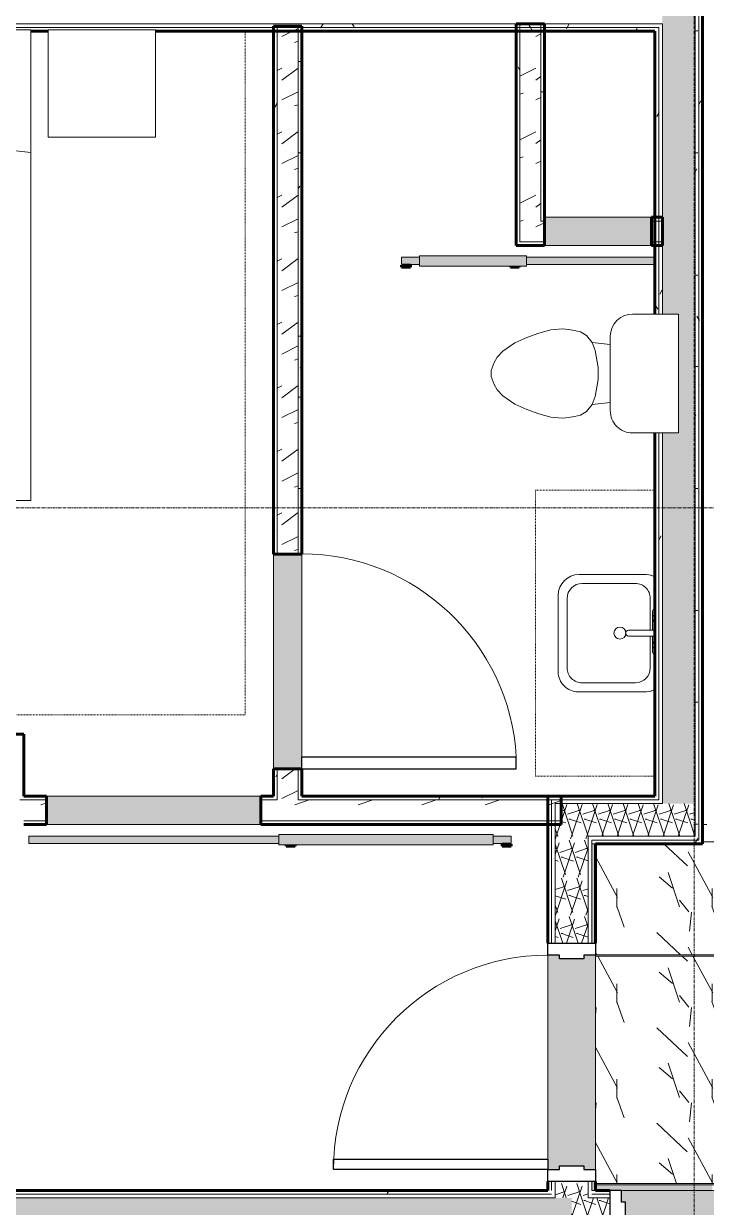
# Model space of a CAD drawing. Header units: inches. Extents: x -4169 to -1846, y 9706 to 12377.
# Drawn here: x -3593.9 to -3479.3, y 10349.8 to 10548.4 of the extents above; entities that cross this region are included whole.
import ezdxf

# ---------------------------------------------------------------- set-up
doc = ezdxf.new("R2010")
doc.units = ezdxf.units.IN
doc.header["$MEASUREMENT"] = 0
doc.linetypes.add('Dash', pattern=[0.25, 0.125, -0.125])
doc.linetypes.add('Grid Line 1_2_', pattern=[0.875, 0.5, -0.125, 0.125, -0.125])
for name, color, linetype, lineweight in [('0-1', 7, 'Continuous', 5), ('0-2', 7, 'Continuous', 18), ('A-CLNG', 13, 'Continuous', 18), ('A-CLNG-PATT-1', 35, 'Continuous', 18), ('A-DOOR', 31, 'Continuous', 18), ('A-DOOR-1', 250, 'Continuous', 9), ('A-DOOR-2', 90, 'Continuous', 30), ('A-DOOR-3', 135, 'Continuous', 18), ('A-DOOR-4', 7, 'Continuous', 18), ('A-DOOR-5', 50, 'Continuous', 60), ('A-DOOR-6', 31, 'Continuous', 30), ('A-DOOR-7', 31, 'Continuous', 9), ('A-DOOR-FRAM', 31, 'Continuous', 30), ('A-FLOR-2', 7, 'Continuous', 18), ('A-WALL', 113, 'Continuous', 18), ('A-WALL-1', 8, 'Continuous', 5), ('A-WALL-3', 50, 'Continuous', 60), ('A-WALL-4', 7, 'Continuous', 18), ('A-WALL-PATT-1', 250, 'Continuous', 9), ('A-WALL-PATT-2', 253, 'Continuous', 9), ('A-WALL-PATT-4', 111, 'Continuous', 9), ('I-FURN-1', 250, 'Continuous', 9), ('I-FURN-HDLN-1', 250, 'Dash', 9), ('I-WALL', 2, 'Continuous', 18), ('I-WALL-2', 2, 'Continuous', 5), ('I-WALL-3', 2, 'Continuous', 60), ('P-SANR-FIXT-2', 250, 'Continuous', 9), ('Q-CASE-HDLN-1', 250, 'Dash', 9), ('S-BEAM', 12, 'Continuous', 9), ('S-GRID-1', 1, 'Grid Line 1_2_', 9)]:
    doc.layers.add(name, color=color, linetype=linetype, lineweight=lineweight)
pattern_1 = [(0, (0, 0), (20.48, 5.12), [0.845, -14.515, 0.845, -14.515, -81.92]), (0, (0, 0), (20.48, 5.12), [-30.72, 0.845, -29.875, 0.845, -14.515, -35.84]), (0, (0, 0), (20.48, 5.12), [-76.8, 0.845, -9.395, 0.845, -24.755]), (120, (7.68, 2.56), (-14.67405, 15.1762003), [0.845, -14.515, 0.845, -14.515, -81.92]), (120, (7.68, 2.56), (-14.67405, 15.1762003), [-30.72, 0.845, -29.875, 0.845, -14.515, -35.84]), (120, (7.68, 2.56), (-14.67405, 15.1762003), [-76.8, 0.845, -9.395, 0.845, -24.755]), (240, (10.24, 12.8), (-5.80595, -20.2962003), [0.845, -14.515, 0.845, -14.515, -81.92]), (240, (10.24, 12.8), (-5.80595, -20.2962003), [-30.72, 0.845, -29.875, 0.845, -14.515, -35.84]), (240, (10.24, 12.8), (-5.80595, -20.2962003), [-76.8, 0.845, -9.395, 0.845, -24.755])]
pattern_2 = [(216.87, (4.265, 10.662), (31.9871619, 21.32545714), [5.331, -47.981]), (206.565, (10.662, 7.464), (-10.662476, -10.6620098), [11.921, -11.921]), (198.435, (10.662, 2.132), (-21.3244936, -10.6625869), [6.744, -26.974])]
pattern_3 = [(161.57, (0.32, 0.32), (-2.560496185, -0.000537386), [0, -18.214, 2.022, 0]), (18.43, (-0.32, 0.32), (-2.560496185, 0.000537386), [0, -18.214, 2.022, 0]), (108.43, (0.32, 0.32), (1.27922091, -6.400876726), [6.07, -14.166]), (71.57, (-0.32, 0.32), (1.27922091, 6.400876726), [6.07, -14.166])]

# ---------------------------------------------------------------- blocks, each defined once
blk = doc.blocks.new('Single-Flush - 36_ x 84_-1372839-ENLARGED RCP - 2ND FLOOR PLAN')
at = {"layer": 'A-DOOR-1'}
blk.add_arc((18, 2.37), 36.07, 93.1789, 180, dxfattribs=at)
at = {"layer": 'A-DOOR-2'}
for p, q in [((16, 2.37), (16, 38.39)), ((18, 38.39), (16, 38.39)), ((18, 2.37), (18, 38.39)), ((18, 2.37), (16, 2.37))]:
    blk.add_line(p, q, dxfattribs=at)
blk = doc.blocks.new('Interior_barn_door_18732 - Interior_barn_door_18732-2490867-ENLARGED RCP - 2ND FLOOR PLAN')
at = {"layer": 'A-DOOR-3'}
for points in [[(-58.5, 5.82), (-58.5, 6), (-60, 6), (-60, 5.67), (-58.5, 5.67)], [(-22.23, 6), (-23.73, 6), (-23.73, 5.82), (-22.23, 5.82)], [(-21, 5.82), (-57, 5.82), (-57, 4.07), (-21, 4.07)]]:
    blk.add_hatch(color=256, dxfattribs=at).paths.add_polyline_path(points, flags=0)
h = blk.add_hatch(color=256, dxfattribs=at)
h.paths.add_polyline_path([(21, 5.57), (-21, 5.55), (-21, 4.95), (21, 4.95), (21, 5.55)], flags=0)
h.paths.add_polyline_path([(-57, 5.57), (-60, 5.55), (-60, 4.95), (-57, 4.95), (-57, 5.57)], flags=0)
h = blk.add_hatch(color=256, dxfattribs=at)
h.paths.add_polyline_path([(21, 4.32), (21, 4.95), (-21, 4.95), (-21, 4.32), (17.92, 4.32)], flags=0)
h.paths.add_polyline_path([(-57, 4.79), (-57, 4.95), (-60, 4.95), (-60, 4.32), (-57, 4.34), (-57, 4.78)], flags=0)
at = {"layer": 'A-DOOR-4'}
for p, q in [((-60, 5.57), (-57, 5.57)), ((-60, 5.57), (-60, 4.95)), ((-60, 4.95), (-60, 4.32)), ((-57, 4.32), (-60, 4.32)), ((-57, 4.07), (-57, 5.82)), ((-57, 5.82), (-21, 5.82)), ((-21, 4.07), (-57, 4.07)), ((-21, 5.82), (-21, 4.07)), ((-21, 5.57), (21, 5.57)), ((21, 4.32), (-21, 4.32)), ((21, 4.95), (21, 5.57)), ((21, 4.32), (21, 4.95))]:
    blk.add_line(p, q, dxfattribs=at)
at = {"layer": 'A-DOOR-5'}
for p, q in [((-60, 6), (-60, 5.67)), ((-58.5, 6), (-60, 6)), ((-58.5, 5.67), (-58.5, 6)), ((-23.73, 6), (-23.73, 5.82)), ((-22.23, 6), (-23.73, 6)), ((-22.23, 5.82), (-22.23, 6)), ((-60, 5.67), (-58.5, 5.67))]:
    blk.add_line(p, q, dxfattribs=at)
blk = doc.blocks.new('M_Sink Vanity-Square - 500 x 440mm-V61-ENLARGED RCP - 2ND FLOOR PLAN')
at = {"layer": 'P-SANR-FIXT-2'}
for p, q in [((0.12, 6.02), (0.12, 1.59)), ((1.12, 6.02), (1.12, 1.59)), ((-9.22, 4.59), (-9.22, -6.73)), ((-9.22, 4.59), (-9.22, -6.73)), ((0.12, 5.22), (-5.22, 5.22)), ((-2.88, 5.59), (0.12, 5.59)), ((1.12, 5.59), (3.62, 5.59)), ((6.46, 5.22), (1.12, 5.22)), ((10.46, -6.91), (10.46, 4.59)), ((10.46, -6.91), (10.46, 4.59)), ((-7.72, 2.72), (-7.72, -6.23)), ((8.96, -6.23), (8.96, 2.72)), ((-5.22, -8.73), (6.46, -8.73)), ((-5.72, -10.23), (7.14, -10.23)), ((-5.72, -10.23), (7.14, -10.23))]:
    blk.add_line(p, q, dxfattribs=at)
for centre, radius, start, end in [((-6.72, 4.59), 2.5, 144.5089, 180), ((-6.72, 4.59), 2.5, 144.9302, 180), ((-2.88, 6.34), 0.75, 207.5772, 270), ((-1.88, 6.34), 0.75, 207.5772, 332.4228), ((2.62, 6.34), 0.75, 207.5772, 332.4228), ((3.62, 6.34), 0.75, 270, 332.4228), ((7.96, 4.59), 2.5, 360, 35.4911), ((7.96, 4.59), 2.5, 0, 35.0698), ((-5.22, 2.72), 2.5, 90, 180), ((6.46, 2.72), 2.5, 0, 90), ((0.62, 0.13), 1, 360, 180), ((0.62, 0.13), 1, 180, 0), ((0.62, 1.59), 0.5, 180, 0), ((-5.72, -6.73), 3.5, 180, 270), ((-5.72, -6.73), 3.5, 180, 270), ((-5.22, -6.23), 2.5, 180, 270), ((6.46, -6.23), 2.5, 270, 0), ((7.14, -6.91), 3.32, 270, 360), ((7.14, -6.91), 3.32, 270, 0)]:
    blk.add_arc(centre, radius, start, end, dxfattribs=at)
blk = doc.blocks.new('Toilet-Domestic-3D - Toilet-Domestic-3D-1372870-ENLARGED RCP - 2ND FLOOR PLAN')
at = {"layer": 'P-SANR-FIXT-2'}
for p, q in [((-1.87, 11.5), (-0.5, 12)), ((-0.5, 12), (0.5, 12)), ((0.5, 12), (1.87, 11.5)), ((-5.13, 8), (-3.74, 10)), ((-3.74, 10), (-2.74, 11)), ((-2.74, 11), (-1.87, 11.5)), ((1.87, 11.5), (2.74, 11)), ((2.74, 11), (3.74, 10)), ((3.74, 10), (5.13, 8)), ((-6.06, 6), (-5.13, 8)), ((5.13, 8), (6.06, 6)), ((-6.79, 4), (-6.06, 6)), ((6.06, 6), (6.79, 4)), ((-7.33, 1.99), (-6.79, 4)), ((6.79, 4), (7.33, 1.99)), ((-7.5, 0), (-7.33, 1.99)), ((7.33, 1.99), (7.5, 0)), ((-7.41, -1), (-7.5, 0)), ((-7.24, -2), (-7.41, -1)), ((7.41, -1), (7.24, -2)), ((7.5, 0), (7.41, -1)), ((-6.97, -3), (-7.24, -2)), ((-6.4, -4), (-6.97, -3)), ((6.97, -3), (6.4, -4)), ((7.24, -2), (6.97, -3)), ((-5.21, -5), (-6.4, -4)), ((-3.84, -5.5), (-5.21, -5)), ((-4.86, -8.02), (-5.21, -5)), ((-1, -6), (-3.84, -5.5)), ((3.84, -5.5), (1, -6)), ((5.21, -5), (3.84, -5.5)), ((4.86, -8.02), (5.21, -5)), ((6.4, -4), (5.21, -5)), ((1, -6), (-1, -6)), ((6.25, -8.02), (-6.25, -8.02)), ((-9.98, -11.75), (-9.98, -19.48)), ((9.98, -19.48), (9.98, -11.75)), ((-9.98, -19.48), (9.98, -19.48))]:
    blk.add_line(p, q, dxfattribs=at)
for centre, start, end in [((-6.25, -11.75), 90, 180), ((6.25, -11.75), 0, 90)]:
    blk.add_arc(centre, 3.73, start, end, dxfattribs=at)
blk = doc.blocks.new('OD_CW_Countertop - OD_CW_Countertop-V62-ENLARGED RCP - 2ND FLOOR PLAN')
at = {"layer": 'Q-CASE-HDLN-1'}
for p, q in [((0.74, -20.05), (0.74, 0)), ((0.74, 0), (48.74, 0)), ((48.74, 0), (48.74, -20.05))]:
    blk.add_line(p, q, dxfattribs=at)
blk = doc.blocks.new('Bed-Standard - Queen 60_ x 79_-1433484-ENLARGED RCP - 2ND FLOOR PLAN')
at = {"layer": 'I-FURN-1'}
for p, q in [((-19.31, 41.3), (40.69, 41.3)), ((-19.31, -37.7), (-19.31, 41.3)), ((40.69, 41.3), (40.69, -37.7)), ((40.69, -23.7), (-19.31, -17.13)), ((-16.31, -23.7), (37.69, -23.7)), ((-16.31, -35.7), (-16.31, -23.7)), ((37.69, -35.7), (37.69, -23.7)), ((-16.31, -35.7), (37.69, -35.7)), ((40.69, -37.7), (-19.31, -37.7))]:
    blk.add_line(p, q, dxfattribs=at)
at = {"layer": 'I-FURN-HDLN-1'}
for p, q in [((-55.31, 77.3), (64.69, 77.3)), ((-55.31, -37.7), (-55.31, 77.3)), ((64.69, 77.3), (64.69, -37.7))]:
    blk.add_line(p, q, dxfattribs=at)
blk = doc.blocks.new('Table-Night Stand - 18_ x 18_ x 24_-1372838-ENLARGED RCP - 2ND FLOOR PLAN')
at = {"layer": 'I-FURN-1'}
for p, q in [((0.15, 0), (18.15, 0)), ((0.15, -18), (0.15, 0)), ((18.15, 0), (18.15, -18)), ((18.15, -18), (0.15, -18))]:
    blk.add_line(p, q, dxfattribs=at)
blk = doc.blocks.new('Interior_barn_door_18732 - Interior_barn_door_18732 18_-V68-ENLARGED RCP - 2ND FLOOR PLAN')
at = {"layer": 'A-DOOR-3'}
h = blk.add_hatch(color=256, dxfattribs=at)
h.paths.add_polyline_path([(-12, -4.95), (9.56, -4.94), (9.56, -4.32), (-12, -4.34), (-12, -4.86)], flags=0)
h.paths.add_polyline_path([(-33, -4.95), (-30, -4.95), (-30, -4.32), (-33, -4.34), (-33, -4.79)], flags=0)
h = blk.add_hatch(color=256, dxfattribs=at)
h.paths.add_polyline_path([(-30, -5.57), (-30, -4.95), (-33, -4.95), (-33, -5.57)], flags=0)
h.paths.add_polyline_path([(6.77, -5.57), (9.56, -5.55), (9.56, -4.95), (-12, -4.95), (-12, -5.57), (5.78, -5.57)], flags=0)
for points in [[(-31.5, -6), (-31.5, -5.67), (-33, -5.67), (-33, -6)], [(-17.35, -5.82), (-12, -5.82), (-12, -4.07), (-30, -4.07), (-30, -5.82)], [(-14.73, -6), (-13.23, -6), (-13.23, -5.82), (-14.73, -5.82)]]:
    blk.add_hatch(color=256, dxfattribs=at).paths.add_polyline_path(points, flags=0)
at = {"layer": 'A-DOOR-4'}
for p, q in [((-33, -4.32), (-30, -4.32)), ((-33, -4.32), (-33, -4.95)), ((-33, -4.95), (-33, -5.57)), ((-30, -5.57), (-33, -5.57)), ((-30, -5.82), (-30, -4.07)), ((-30, -4.07), (-12, -4.07)), ((-12, -5.82), (-30, -5.82)), ((-12, -4.07), (-12, -5.82)), ((-12, -4.32), (9.56, -4.32)), ((9.56, -5.57), (-12, -5.57))]:
    blk.add_line(p, q, dxfattribs=at)
at = {"layer": 'A-DOOR-5'}
for p, q in [((-33, -6), (-33, -5.67)), ((-33, -5.67), (-31.5, -5.67)), ((-31.5, -5.67), (-31.5, -6)), ((-14.73, -6), (-14.73, -5.82)), ((-13.23, -5.82), (-13.23, -6)), ((-31.5, -6), (-33, -6)), ((-13.23, -6), (-14.73, -6))]:
    blk.add_line(p, q, dxfattribs=at)
blk = doc.blocks.new('CTR - 1st Phase - Unit Layouts_rvt-1-ENLARGED RCP - 2ND FLOOR PLAN')
at = {"layer": 'A-WALL-1'}
for points in [[(-3506.48, 10511.19), (-3488.48, 10511.19), (-3488.48, 10515.94), (-3506.48, 10515.94), (-3506.48, 10511.81)], [(-3551.36, 10423.37), (-3547.23, 10423.37), (-3547.23, 10459.37), (-3551.98, 10459.37), (-3551.98, 10423.37)], [(-3554.1, 10414.04), (-3554.1, 10418.79), (-3590.1, 10418.79), (-3590.1, 10414.04), (-3554.59, 10414.04)]]:
    blk.add_hatch(color=256, dxfattribs=at).paths.add_polyline_path(points, flags=0)
at = {"layer": 'A-WALL-PATT-1'}
h = blk.add_hatch(dxfattribs=at)
h.set_pattern_fill('FP_1', color=256, style=0, pattern_type=2)
h.set_pattern_definition(pattern_1)
h.paths.add_polyline_path([(-3551.98, 10418.79), (-3551.36, 10418.79), (-3551.36, 10423.37), (-3551.98, 10423.37)], flags=0)
h.paths.add_polyline_path([(-3551.36, 10459.37), (-3551.36, 10547.19), (-3551.98, 10547.19), (-3551.98, 10459.37)], flags=0)
h = blk.add_hatch(dxfattribs=at)
h.set_pattern_fill('FP_1', color=256, style=0, pattern_type=2)
h.set_pattern_definition(pattern_1)
h.paths.add_polyline_path([(-3547.23, 10418.79), (-3547.23, 10423.37), (-3547.86, 10423.37), (-3547.86, 10418.79)], flags=0)
h.paths.add_polyline_path([(-3547.86, 10459.37), (-3547.23, 10459.37), (-3547.23, 10547.19), (-3547.86, 10547.19), (-3547.86, 10510.54)], flags=0)
h = blk.add_hatch(dxfattribs=at)
h.set_pattern_fill('FP_1', color=256, style=0, pattern_type=2)
h.set_pattern_definition(pattern_1)
h.paths.add_polyline_path([(-3511.23, 10511.19), (-3510.61, 10511.19), (-3510.61, 10547.19), (-3511.23, 10547.19), (-3511.23, 10515.31)], flags=0)
h = blk.add_hatch(dxfattribs=at)
h.set_pattern_fill('FP_1', color=256, style=0, pattern_type=2)
h.set_pattern_definition(pattern_1)
h.paths.add_polyline_path([(-3506.48, 10515.31), (-3506.48, 10547.19), (-3507.11, 10547.19), (-3507.11, 10515.31)], flags=0)
h = blk.add_hatch(dxfattribs=at)
h.set_pattern_fill('FP_1', color=256, style=0, pattern_type=2)
h.set_pattern_definition(pattern_1)
h.paths.add_polyline_path([(-3510.6, 10511.19), (-3506.48, 10511.19), (-3506.48, 10511.81), (-3510.61, 10511.81), (-3510.61, 10511.19)], flags=0)
h.paths.add_polyline_path([(-3488.48, 10511.19), (-3487.92, 10511.19), (-3487.92, 10511.81), (-3488.48, 10511.81)], flags=0)
h = blk.add_hatch(dxfattribs=at)
h.set_pattern_fill('FP_1', color=256, style=0, pattern_type=2)
h.set_pattern_definition(pattern_1)
h.paths.add_polyline_path([(-3503.67, 10418.16), (-3503.67, 10418.79), (-3547.86, 10418.79), (-3547.86, 10418.16), (-3506.39, 10418.16)], flags=0)
h.paths.add_polyline_path([(-3554.1, 10418.16), (-3551.36, 10418.16), (-3551.36, 10418.79), (-3554.1, 10418.79)], flags=0)
h.paths.add_polyline_path([(-3590.1, 10418.16), (-3590.1, 10418.79), (-3593.94, 10418.79), (-3593.94, 10418.16)], flags=0)
h = blk.add_hatch(dxfattribs=at)
h.set_pattern_fill('FP_1', color=256, style=0, pattern_type=2)
h.set_pattern_definition(pattern_1)
h.paths.add_polyline_path([(-3503.67, 10414.04), (-3503.67, 10414.66), (-3554.1, 10414.66), (-3554.1, 10414.04), (-3504.67, 10414.04)], flags=0)
h.paths.add_polyline_path([(-3592.28, 10414.04), (-3590.1, 10414.04), (-3590.1, 10414.66), (-3593.94, 10414.66), (-3593.94, 10414.04)], flags=0)
at = {"layer": 'A-WALL-PATT-2'}
h = blk.add_hatch(dxfattribs=at)
h.set_pattern_fill('FP_2', color=256, style=0, pattern_type=2)
h.set_pattern_definition(pattern_2)
h.paths.add_polyline_path([(-3547.86, 10418.16), (-3547.86, 10423.37), (-3551.36, 10423.37), (-3551.36, 10418.16), (-3548.6, 10418.16)], flags=0)
h.paths.add_polyline_path([(-3551.36, 10459.37), (-3547.86, 10459.37), (-3547.86, 10548.04), (-3551.36, 10548.04), (-3551.36, 10510.54)], flags=0)
h = blk.add_hatch(dxfattribs=at)
h.set_pattern_fill('FP_2', color=256, style=0, pattern_type=2)
h.set_pattern_definition(pattern_2)
h.paths.add_polyline_path([(-3507.11, 10511.81), (-3507.11, 10547.19), (-3510.61, 10547.19), (-3510.61, 10511.81)], flags=0)
h = blk.add_hatch(dxfattribs=at)
h.set_pattern_fill('FP_2', color=256, style=0, pattern_type=2)
h.set_pattern_definition(pattern_2)
h.paths.add_polyline_path([(-3507.11, 10511.81), (-3506.48, 10511.81), (-3506.48, 10515.31), (-3507.11, 10515.31)], flags=0)
h.paths.add_polyline_path([(-3488.48, 10511.81), (-3487.92, 10511.81), (-3487.92, 10515.31), (-3488.48, 10515.31)], flags=0)
h = blk.add_hatch(dxfattribs=at)
h.set_pattern_fill('FP_2', color=256, style=0, pattern_type=2)
h.set_pattern_definition(pattern_2)
h.paths.add_polyline_path([(-3503.67, 10414.66), (-3503.67, 10418.16), (-3554.1, 10418.16), (-3554.1, 10414.66), (-3506.39, 10414.66)], flags=0)
h.paths.add_polyline_path([(-3594.57, 10414.66), (-3590.1, 10414.66), (-3590.1, 10418.16), (-3594.57, 10418.16)], flags=0)
at = {"layer": 'A-WALL-3'}
for p, q in [((-3551.98, 10459.37), (-3551.98, 10548.04)), ((-3551.98, 10548.04), (-3547.23, 10548.04)), ((-3547.23, 10548.04), (-3547.23, 10459.37)), ((-3511.23, 10511.19), (-3511.23, 10548.44)), ((-3511.23, 10548.44), (-3506.48, 10548.44)), ((-3506.48, 10548.44), (-3506.48, 10511.19)), ((-3488.48, 10515.94), (-3486.67, 10515.94)), ((-3488.48, 10511.19), (-3488.48, 10515.94)), ((-3486.67, 10515.94), (-3486.67, 10511.19)), ((-3506.48, 10511.19), (-3511.23, 10511.19)), ((-3486.67, 10511.19), (-3488.48, 10511.19)), ((-3547.23, 10459.37), (-3551.98, 10459.37)), ((-3599.24, 10429.21), (-3593.94, 10429.21)), ((-3593.94, 10429.21), (-3593.94, 10428.59)), ((-3593.94, 10428.59), (-3593.94, 10424.46)), ((-3593.94, 10424.46), (-3593.94, 10418.79)), ((-3551.98, 10418.79), (-3551.98, 10423.37)), ((-3551.98, 10423.37), (-3547.23, 10423.37)), ((-3547.23, 10423.37), (-3547.23, 10418.79)), ((-3593.94, 10418.79), (-3590.1, 10418.79)), ((-3590.1, 10418.79), (-3590.1, 10414.04)), ((-3554.1, 10418.79), (-3551.98, 10418.79)), ((-3554.1, 10414.04), (-3554.1, 10418.79)), ((-3547.23, 10418.79), (-3503.67, 10418.79)), ((-3503.67, 10418.79), (-3503.67, 10414.04)), ((-3590.1, 10414.04), (-3593.94, 10414.04)), ((-3503.67, 10414.04), (-3554.1, 10414.04))]:
    blk.add_line(p, q, dxfattribs=at)
at = {"layer": 'A-WALL-4'}
for p, q in [((-3551.36, 10459.37), (-3551.36, 10548.04)), ((-3547.86, 10459.37), (-3547.86, 10548.04)), ((-3510.61, 10548.44), (-3510.61, 10511.81)), ((-3507.11, 10548.44), (-3507.11, 10515.31)), ((-3488.48, 10515.94), (-3506.48, 10515.94)), ((-3507.11, 10515.31), (-3506.48, 10515.31)), ((-3486.67, 10515.31), (-3488.48, 10515.31)), ((-3510.61, 10511.81), (-3507.11, 10511.81)), ((-3507.11, 10511.81), (-3506.48, 10511.81)), ((-3506.48, 10511.19), (-3488.48, 10511.19)), ((-3486.67, 10511.81), (-3488.48, 10511.81)), ((-3551.98, 10459.37), (-3551.98, 10423.37)), ((-3547.23, 10423.37), (-3547.23, 10459.37)), ((-3551.36, 10418.79), (-3551.36, 10423.37)), ((-3547.86, 10418.79), (-3547.86, 10423.37)), ((-3554.1, 10418.79), (-3590.1, 10418.79)), ((-3551.36, 10418.79), (-3551.36, 10418.16)), ((-3547.86, 10418.79), (-3547.86, 10418.16)), ((-3594.57, 10418.16), (-3593.94, 10418.16)), ((-3590.1, 10418.16), (-3593.94, 10418.16)), ((-3551.36, 10418.16), (-3554.1, 10418.16)), ((-3503.67, 10418.16), (-3547.86, 10418.16)), ((-3590.1, 10414.66), (-3593.94, 10414.66)), ((-3503.67, 10414.66), (-3554.1, 10414.66)), ((-3590.1, 10414.04), (-3554.1, 10414.04))]:
    blk.add_line(p, q, dxfattribs=at)
at = {"layer": '0-2'}
for name, p, rotation in [('Bed-Standard - Queen 60_ x 79_-1433484-ENLARGED RCP - 2ND FLOOR PLAN', (-3612.05, 10509.71), 180), ('Table-Night Stand - 18_ x 18_ x 24_-1372838-ENLARGED RCP - 2ND FLOOR PLAN', (-3571.66, 10529.41), 180), ('Toilet-Domestic-3D - Toilet-Domestic-3D-1372870-ENLARGED RCP - 2ND FLOOR PLAN', (-3503.45, 10489.72), 90.00000000003139), ('OD_CW_Countertop - OD_CW_Countertop-V62-ENLARGED RCP - 2ND FLOOR PLAN', (-3507.97, 10421.4), 90.00000000002196), ('Single-Flush - 36_ x 84_-1372839-ENLARGED RCP - 2ND FLOOR PLAN', (-3549.61, 10441.37), 269.9999999999893), ('M_Sink Vanity-Square - 500 x 440mm-V61-ENLARGED RCP - 2ND FLOOR PLAN', (-3493.94, 10446.76), 270.0000000000304), ('Interior_barn_door_18732 - Interior_barn_door_18732-2490867-ENLARGED RCP - 2ND FLOOR PLAN', (-3572.1, 10416.41), 180)]:
    blk.add_blockref(name, p, dxfattribs=dict(at, rotation=rotation))
blk.add_blockref('Interior_barn_door_18732 - Interior_barn_door_18732 18_-V68-ENLARGED RCP - 2ND FLOOR PLAN', (-3497.48, 10513.56), dxfattribs=at)
blk = doc.blocks.new('CTR - 1st Phase - Shell_rvt-1-ENLARGED RCP - 2ND FLOOR PLAN')
at = {"layer": 'A-FLOR-2'}
blk.add_line((-3479.92, 10414.04), (-3479.22, 10414.04), dxfattribs=at)
at = {"layer": 'S-GRID-1'}
for p, q in [((-3481.32, 9836.18), (-3481.32, 12344.54)), ((-1846.46, 10467.19), (-4136.46, 10467.19))]:
    blk.add_line(p, q, dxfattribs=at)
blk = doc.blocks.new('Dimension Lumber - LVL - 3_5X5_5-V144-ENLARGED RCP - 2ND FLOOR PLAN')
at = {"layer": 'S-BEAM'}
blk.add_hatch(color=256, dxfattribs=at).paths.add_polyline_path([(36, 0.8), (36, 1.75), (-44, 1.75), (-44, 0.8), (-24.37, 0.8), (-24.37, 1.73), (18.6, 1.73), (18.6, 0.8), (23.51, 0.8)], flags=0)
blk.add_line((-44, 1.75), (36, 1.75), dxfattribs=at)
blk = doc.blocks.new('HOLLOW METAL - UNIT DOOR-2125827-ENLARGED RCP - 2ND FLOOR PLAN')
at = {"layer": 'A-DOOR-6'}
for p, q in [((16.25, -4.25), (18, -4.25)), ((16.25, -40.25), (16.25, -4.25)), ((18, -4.25), (18, -40.25)), ((18, -40.25), (16.25, -40.25))]:
    blk.add_line(p, q, dxfattribs=at)
at = {"layer": 'A-DOOR-7'}
blk.add_arc((18, -4.25), 36, 180, 270, dxfattribs=at)
at = {"layer": 'A-DOOR-FRAM'}
for p, q in [((-20, 3.75), (-18, 3.75)), ((-20, -4.25), (-20, 3.75)), ((-18, 3.75), (-18, 1.8125)), ((18, 3.75), (20, 3.75)), ((18, 1.8125), (18, 3.75)), ((20, 3.75), (20, -4.25)), ((-18, 1.8125), (-17.375, 1.8125)), ((-17.375, 1.8125), (-17.375, -2.3125)), ((17.375, 1.8125), (18, 1.8125)), ((17.375, -2.3125), (17.375, 1.8125)), ((-18, -2.3125), (-18, -4.25)), ((-17.375, -2.3125), (-18, -2.3125)), ((18, -2.3125), (17.375, -2.3125)), ((18, -4.25), (18, -2.3125)), ((-18, -4.25), (-20, -4.25)), ((20, -4.25), (18, -4.25))]:
    blk.add_line(p, q, dxfattribs=at)
blk = doc.blocks.new('HOLLOW METAL - UNIT DOOR-2125825-ENLARGED RCP - 2ND FLOOR PLAN')
at = {"layer": 'A-DOOR-6'}
for p, q in [((18, 40.25), (16.25, 40.25)), ((16.25, 40.25), (16.25, 4.25)), ((18, 4.25), (18, 40.25)), ((16.25, 4.25), (18, 4.25))]:
    blk.add_line(p, q, dxfattribs=at)
at = {"layer": 'A-DOOR-7'}
blk.add_arc((18, 4.25), 36, 90, 180, dxfattribs=at)
at = {"layer": 'A-DOOR-FRAM'}
for p, q in [((-18, 4.25), (-20, 4.25)), ((-20, 4.25), (-20, -3.75)), ((-18, 2.3125), (-18, 4.25)), ((18, 4.25), (18, 2.3125)), ((20, 4.25), (18, 4.25)), ((20, -3.75), (20, 4.25)), ((-17.375, 2.3125), (-18, 2.3125)), ((-17.375, -1.8125), (-17.375, 2.3125)), ((18, 2.3125), (17.375, 2.3125)), ((17.375, 2.3125), (17.375, -1.8125)), ((-18, -3.75), (-18, -1.8125)), ((-18, -1.8125), (-17.375, -1.8125)), ((17.375, -1.8125), (18, -1.8125)), ((18, -1.8125), (18, -3.75)), ((-20, -3.75), (-18, -3.75)), ((18, -3.75), (20, -3.75))]:
    blk.add_line(p, q, dxfattribs=at)

msp = doc.modelspace()

# ---------------------------------------------------------------- hatches: boundary and pattern name
at = {"layer": 'A-CLNG-PATT-1'}
h = msp.add_hatch(dxfattribs=at)
h.set_pattern_fill('FP_54', color=256, style=0, pattern_type=2)
h.set_pattern_definition([(108.435, (4.16, 0), (-16.000521, 32.0003383), [6.072, -44.525]), (139.399, (2.24, 5.76), (-96.00016541, 79.9998798), [2.95, -144.562]), (136.848, (16, 7.68), (-240.00202852, 223.9982064), [7.018, -343.889]), (109.983, (10.88, 12.48), (-47.99971113, 127.99986808), [3.746, -183.53]), (90, (9.6, 0), (-16, 16), [3.2, -12.8]), (118.443, (9.6, 3.2), (112.0002199, -207.99937941), [8.734, -427.981]), (84.289, (5.44, 10.88), (-16.00092206, -143.99947947), [3.216, -157.582]), (129.806, (5.76, 14.08), (64.00060153, -80.0001644), [2.499, -122.465])])
h.paths.add_polyline_path([(-3435.32, 10352.59), (-3435.32, 10353.52), (-3478.3, 10353.52), (-3478.3, 10352.59), (-3455.52, 10352.59)], flags=0)
h.paths.add_polyline_path([(-3497.92, 10353.77), (-3435.32, 10353.77), (-3435.32, 10391.92), (-3497.92, 10391.92), (-3497.92, 10354.09)], flags=0)
h.paths.add_polyline_path([(-3447.3, 10392.17), (-3435.32, 10392.17), (-3435.32, 10411.12), (-3479.92, 10411.12), (-3479.92, 10410.79), (-3497.92, 10410.79), (-3497.92, 10392.17), (-3455.74, 10392.17)], flags=0)
at = {"layer": 'A-WALL-PATT-4'}
h = msp.add_hatch(dxfattribs=at)
h.set_pattern_fill('FP_1', color=256, style=0, pattern_type=2)
h.set_pattern_definition(pattern_1)
h.paths.add_polyline_path([(-3479.92, 10411.41), (-3479.92, 10649.56), (-3480.55, 10649.56), (-3480.55, 10411.41), (-3480.09, 10411.41)], flags=0)
h = msp.add_hatch(dxfattribs=at)
h.set_pattern_fill('FP_1', color=256, style=0, pattern_type=2)
h.set_pattern_definition(pattern_1)
h.paths.add_polyline_path([(-3481.17, 10412.04), (-3480.55, 10412.04), (-3480.55, 10648.94), (-3481.17, 10648.94), (-3481.17, 10414.04)], flags=0)
h = msp.add_hatch(dxfattribs=at)
h.set_pattern_fill('FP_4', color=256, style=0, pattern_type=2)
h.set_pattern_definition(pattern_3)
h.paths.add_polyline_path([(-3481.59, 10417.54), (-3481.17, 10417.54), (-3481.18, 10643.44), (-3486.67, 10643.44), (-3486.67, 10499.69), (-3483.97, 10499.69), (-3483.97, 10479.74), (-3486.67, 10479.74), (-3486.67, 10417.54)], flags=0)
h = msp.add_hatch(dxfattribs=at)
h.set_pattern_fill('FP_1', color=256, style=0, pattern_type=2)
h.set_pattern_definition(pattern_1)
h.paths.add_polyline_path([(-3487.3, 10418.79), (-3487.3, 10479.74), (-3487.92, 10479.74), (-3487.92, 10418.79)], flags=0)
h.paths.add_polyline_path([(-3487.92, 10499.69), (-3487.3, 10499.69), (-3487.3, 10547.81), (-3487.92, 10547.81), (-3487.92, 10500.88)], flags=0)
h.paths.add_polyline_path([(-3487.3, 10552.56), (-3487.3, 10642.19), (-3487.92, 10642.19), (-3487.92, 10552.56)], flags=0)
h = msp.add_hatch(dxfattribs=at)
h.set_pattern_fill('FP_1', color=256, style=0, pattern_type=2)
h.set_pattern_definition(pattern_1)
h.paths.add_polyline_path([(-3486.67, 10418.16), (-3486.67, 10479.74), (-3487.3, 10479.74), (-3487.3, 10418.16)], flags=0)
h.paths.add_polyline_path([(-3487.3, 10499.69), (-3486.67, 10499.69), (-3486.67, 10548.44), (-3487.3, 10548.44), (-3487.3, 10505.74)], flags=0)
h.paths.add_polyline_path([(-3486.67, 10551.94), (-3486.67, 10642.81), (-3487.3, 10642.81), (-3487.3, 10551.94)], flags=0)
h = msp.add_hatch(dxfattribs=at)
h.set_pattern_fill('FP_1', color=256, style=0, pattern_type=2)
h.set_pattern_definition(pattern_1)
h.paths.add_polyline_path([(-3487.92, 10547.81), (-3487.3, 10547.81), (-3487.3, 10548.44), (-3852.47, 10548.44), (-3852.47, 10547.81), (-3680.87, 10547.81), (-3680.87, 10548.04), (-3677.37, 10548.04), (-3677.37, 10547.81), (-3551.36, 10547.81), (-3551.36, 10548.04), (-3547.86, 10548.04), (-3547.86, 10547.81), (-3491.49, 10547.81)], flags=0)
h = msp.add_hatch(dxfattribs=at)
h.set_pattern_fill('FP_1', color=256, style=0, pattern_type=2)
h.set_pattern_definition(pattern_1)
h.paths.add_polyline_path([(-3852.47, 10547.19), (-3753.99, 10547.19), (-3753.99, 10547.41), (-3723.99, 10547.41), (-3723.99, 10547.19), (-3680.87, 10547.19), (-3680.87, 10547.81), (-3852.47, 10547.81)], flags=0)
h.paths.add_polyline_path([(-3487.92, 10547.19), (-3487.92, 10547.81), (-3547.86, 10547.81), (-3547.86, 10547.19), (-3491.44, 10547.19)], flags=0)
h.paths.add_polyline_path([(-3673.74, 10547.19), (-3673.74, 10547.41), (-3655.74, 10547.41), (-3655.74, 10547.19), (-3652.74, 10547.19), (-3652.74, 10547.41), (-3592.74, 10547.41), (-3592.74, 10547.19), (-3589.81, 10547.19), (-3589.81, 10547.41), (-3571.81, 10547.41), (-3571.81, 10547.19), (-3551.36, 10547.19), (-3551.36, 10547.81), (-3677.37, 10547.81), (-3677.37, 10547.19)], flags=0)
h = msp.add_hatch(dxfattribs=at)
h.set_pattern_fill('FP_4', color=256, style=0, pattern_type=2)
h.set_pattern_definition(pattern_3)
h.paths.add_polyline_path([(-3504.67, 10412.04), (-3481.17, 10412.04), (-3481.17, 10417.54), (-3503.67, 10417.54), (-3503.67, 10414.04), (-3504.67, 10414.04)], flags=0)
h = msp.add_hatch(dxfattribs=at)
h.set_pattern_fill('FP_1', color=256, style=0, pattern_type=2)
h.set_pattern_definition(pattern_1)
h.paths.add_polyline_path([(-3504.99, 10351.96), (-3504.67, 10351.96), (-3504.67, 10354.09), (-3505.3, 10354.09), (-3505.3, 10351.96)], flags=0)
h.paths.add_polyline_path([(-3505.3, 10394.09), (-3504.67, 10394.09), (-3504.67, 10414.04), (-3505.3, 10414.04), (-3505.3, 10409.13)], flags=0)
h = msp.add_hatch(dxfattribs=at)
h.set_pattern_fill('FP_4', color=256, style=0, pattern_type=2)
h.set_pattern_definition(pattern_3)
h.paths.add_polyline_path([(-3499.17, 10351.34), (-3499.17, 10354.09), (-3504.67, 10354.09), (-3504.67, 10351.34), (-3501.92, 10351.34)], flags=0)
h.paths.add_polyline_path([(-3499.17, 10394.09), (-3499.17, 10412.04), (-3504.67, 10412.04), (-3504.67, 10394.09), (-3499.86, 10394.09)], flags=0)
h = msp.add_hatch(dxfattribs=at)
h.set_pattern_fill('FP_1', color=256, style=0, pattern_type=2)
h.set_pattern_definition(pattern_1)
h.paths.add_polyline_path([(-3481.07, 10411.41), (-3480.55, 10411.41), (-3480.55, 10412.04), (-3499.17, 10412.04), (-3499.17, 10411.41), (-3481.17, 10411.41)], flags=0)
h = msp.add_hatch(dxfattribs=at)
h.set_pattern_fill('FP_1', color=256, style=0, pattern_type=2)
h.set_pattern_definition(pattern_1)
h.paths.add_polyline_path([(-3480.29, 10410.79), (-3479.92, 10410.79), (-3479.92, 10411.41), (-3498.55, 10411.41), (-3498.55, 10410.79), (-3481.07, 10410.79)], flags=0)
h = msp.add_hatch(dxfattribs=at)
h.set_pattern_fill('FP_1', color=256, style=0, pattern_type=2)
h.set_pattern_definition(pattern_1)
h.paths.add_polyline_path([(-3666.78, 10351.96), (-3505.3, 10351.96), (-3505.3, 10352.59), (-3741.11, 10352.59), (-3741.11, 10351.96), (-3734.31, 10351.96)], flags=0)
h.paths.add_polyline_path([(-3852.47, 10351.96), (-3813.11, 10351.96), (-3813.11, 10352.59), (-3852.47, 10352.59)], flags=0)
h = msp.add_hatch(dxfattribs=at)
h.set_pattern_fill('FP_1', color=256, style=0, pattern_type=2)
h.set_pattern_definition(pattern_1)
h.paths.add_polyline_path([(-3514.83, 10351.34), (-3504.67, 10351.34), (-3504.67, 10351.96), (-3741.11, 10351.96), (-3741.11, 10351.59), (-3813.11, 10351.59), (-3813.11, 10351.96), (-3852.47, 10351.96), (-3852.47, 10351.34), (-3531.72, 10351.34)], flags=0)
h = msp.add_hatch(dxfattribs=at)
h.set_pattern_fill('FP_4', color=256, style=0, pattern_type=2)
h.set_pattern_definition(pattern_3)
h.paths.add_polyline_path([(-3502.94, 10345.84), (-3501.92, 10345.84), (-3501.92, 10351.34), (-3852.47, 10351.34), (-3852.47, 10345.84), (-3508.03, 10345.84)], flags=0)
h = msp.add_hatch(dxfattribs=at)
h.set_pattern_fill('FP_4', color=256, style=0, pattern_type=2)
h.set_pattern_definition(pattern_3)
h.paths.add_polyline_path([(-3417.92, 10345.84), (-3416.67, 10345.86), (-3416.67, 10351.34), (-3455.52, 10351.34), (-3455.52, 10345.84), (-3421.68, 10345.84)], flags=0)
h.paths.add_polyline_path([(-3495.52, 10345.84), (-3495.52, 10351.34), (-3501.92, 10351.34), (-3501.92, 10345.84), (-3497.95, 10345.84)], flags=0)
h = msp.add_hatch(dxfattribs=at)
h.set_pattern_fill('FP_1', color=256, style=0, pattern_type=2)
h.set_pattern_definition(pattern_1)
h.paths.add_polyline_path([(-3417.92, 10351.34), (-3417.3, 10351.34), (-3417.3, 10351.96), (-3455.52, 10351.96), (-3455.52, 10351.34), (-3430.42, 10351.34)], flags=0)
h.paths.add_polyline_path([(-3497.95, 10351.34), (-3495.52, 10351.34), (-3495.52, 10351.96), (-3499.17, 10351.96), (-3499.17, 10351.34)], flags=0)
h = msp.add_hatch(dxfattribs=at)
h.set_pattern_fill('FP_1', color=256, style=0, pattern_type=2)
h.set_pattern_definition(pattern_1)
h.paths.add_polyline_path([(-3430.42, 10351.96), (-3417.92, 10351.96), (-3417.92, 10352.59), (-3455.52, 10352.59), (-3455.52, 10351.96), (-3435.32, 10351.96)], flags=0)
h.paths.add_polyline_path([(-3498.17, 10351.96), (-3495.52, 10351.96), (-3495.52, 10352.59), (-3498.55, 10352.59), (-3498.55, 10351.96)], flags=0)
at = {"layer": 'I-WALL-2'}
h = msp.add_hatch(color=256, dxfattribs=at)
h.paths.add_polyline_path([(-3498.55, 10352.59), (-3497.92, 10352.59), (-3497.95, 10354.09), (-3498.55, 10354.09), (-3498.55, 10353.54)], flags=0)
h.paths.add_polyline_path([(-3498.55, 10394.09), (-3497.92, 10394.09), (-3497.95, 10410.79), (-3498.55, 10410.79), (-3498.55, 10410)], flags=0)
for points in [[(-3505.92, 10356.09), (-3503.99, 10356.09), (-3503.99, 10356.71), (-3499.86, 10356.71), (-3499.86, 10356.09), (-3497.92, 10356.09), (-3497.95, 10392.09), (-3499.86, 10392.09), (-3499.86, 10391.46), (-3503.99, 10391.46), (-3503.99, 10392.09), (-3505.92, 10392.09), (-3505.92, 10356.73)], [(-3492.61, 10344.59), (-3457.52, 10344.59), (-3457.52, 10346.53), (-3458.15, 10346.53), (-3458.15, 10350.65), (-3457.52, 10350.65), (-3457.52, 10352.59), (-3493.52, 10352.59), (-3493.52, 10350.65), (-3492.9, 10350.65), (-3492.9, 10346.53), (-3493.52, 10346.53), (-3493.52, 10344.59), (-3492.9, 10344.59)]]:
    msp.add_hatch(color=256, dxfattribs=at).paths.add_polyline_path(points, flags=0)

# ---------------------------------------------------------------- linework, layer by layer
at = {"layer": 'A-CLNG'}
for p, q in [((-3479.92, 10411.12), (-3435.32, 10411.12)), ((-3435.32, 10392.17), (-3497.92, 10392.17)), ((-3497.92, 10391.92), (-3435.32, 10391.92)), ((-3435.32, 10353.77), (-3497.92, 10353.77))]:
    msp.add_line(p, q, dxfattribs=at)
at = {"layer": 'A-WALL'}
for p, q in [((-3480.55, 10649.56), (-3480.55, 10411.41)), ((-3481.17, 10648.94), (-3481.17, 10412.04)), ((-3852.47, 10548.44), (-3486.67, 10548.44)), ((-3852.47, 10547.81), (-3487.3, 10547.81)), ((-3487.3, 10547.81), (-3487.3, 10499.69)), ((-3486.67, 10548.44), (-3486.67, 10499.69)), ((-3487.3, 10479.74), (-3487.3, 10418.16)), ((-3486.67, 10479.74), (-3486.67, 10417.54)), ((-3505.3, 10418.16), (-3505.3, 10394.09)), ((-3505.3, 10418.16), (-3487.3, 10418.16)), ((-3504.67, 10417.54), (-3504.67, 10394.09)), ((-3504.67, 10417.54), (-3486.67, 10417.54)), ((-3499.17, 10412.04), (-3499.17, 10394.09)), ((-3499.17, 10412.04), (-3481.17, 10412.04)), ((-3498.55, 10411.41), (-3498.55, 10394.09)), ((-3498.55, 10411.41), (-3480.55, 10411.41)), ((-3498.55, 10410.79), (-3497.92, 10410.79)), ((-3505.3, 10354.09), (-3505.3, 10352.59)), ((-3504.67, 10354.09), (-3504.67, 10351.34)), ((-3499.17, 10354.09), (-3499.17, 10351.34)), ((-3498.55, 10354.09), (-3498.55, 10352.59)), ((-3852.47, 10351.34), (-3504.67, 10351.34)), ((-3741.11, 10351.96), (-3505.3, 10351.96)), ((-3499.17, 10351.34), (-3495.52, 10351.34)), ((-3498.55, 10352.59), (-3497.92, 10352.59)), ((-3498.55, 10351.96), (-3495.52, 10351.96))]:
    msp.add_line(p, q, dxfattribs=at)
at = {"layer": 'I-WALL'}
for p, q in [((-3505.92, 10392.09), (-3505.92, 10357.84)), ((-3497.92, 10356.09), (-3497.92, 10392.09)), ((-3457.52, 10352.59), (-3493.52, 10352.59))]:
    msp.add_line(p, q, dxfattribs=at)
at = {"layer": 'I-WALL-3'}
for p, q in [((-3479.92, 10650.19), (-3479.92, 10410.79)), ((-3589.81, 10547.19), (-3592.74, 10547.19)), ((-3487.92, 10547.19), (-3571.81, 10547.19)), ((-3487.92, 10499.69), (-3487.92, 10547.19)), ((-3487.92, 10418.79), (-3487.92, 10479.74)), ((-3505.92, 10394.09), (-3505.92, 10418.79)), ((-3505.92, 10418.79), (-3487.92, 10418.79)), ((-3497.92, 10410.79), (-3497.92, 10394.09)), ((-3479.92, 10410.79), (-3497.92, 10410.79)), ((-3505.92, 10352.59), (-3505.92, 10354.09)), ((-3497.92, 10354.09), (-3497.92, 10352.59)), ((-3741.11, 10352.59), (-3505.92, 10352.59)), ((-3497.92, 10352.59), (-3495.52, 10352.59))]:
    msp.add_line(p, q, dxfattribs=at)

# ---------------------------------------------------------------- block references
at = {"layer": '0-1'}
for name in ['CTR - 1st Phase - Shell_rvt-1-ENLARGED RCP - 2ND FLOOR PLAN', 'CTR - 1st Phase - Unit Layouts_rvt-1-ENLARGED RCP - 2ND FLOOR PLAN']:
    msp.add_blockref(name, (0, 0), dxfattribs=at)
at = {"layer": 'A-DOOR'}
for name, p, rotation in [('HOLLOW METAL - UNIT DOOR-2125827-ENLARGED RCP - 2ND FLOOR PLAN', (-3501.67, 10374.09), 270.0000000000039), ('HOLLOW METAL - UNIT DOOR-2125825-ENLARGED RCP - 2ND FLOOR PLAN', (-3475.52, 10348.84), 180)]:
    msp.add_blockref(name, p, dxfattribs=dict(at, rotation=rotation))
at = {"layer": 'S-BEAM'}
msp.add_blockref('Dimension Lumber - LVL - 3_5X5_5-V144-ENLARGED RCP - 2ND FLOOR PLAN', (-3453.92, 10351.79), dxfattribs=at)

doc.saveas('drawing.dxf')
